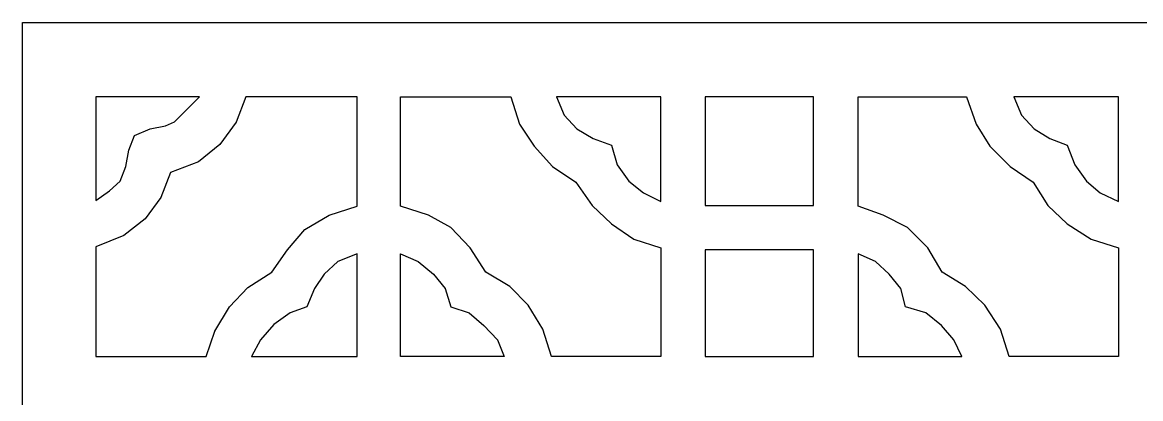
# Model space of a CAD drawing. Header units: centimetres. Extents: x -7.3 to 6.6, y -14.2 to 14.1.
# Drawn here: x -7.28 to -0.32, y 11.71 to 14.05 of the extents above; entities that cross this region are included whole.
import ezdxf

# ---------------------------------------------------------------- set-up
doc = ezdxf.new("R2010")
doc.units = ezdxf.units.CM
doc.header["$MEASUREMENT"] = 0

msp = doc.modelspace()

# ---------------------------------------------------------------- linework, layer by layer
at = {"color": 242}
for points, knots in [([(-7.28151, 14.0501), (-7.28151, 14.0501), (-7.28151, 0.1289), (-7.28151, 0.1289), (-7.28151, 0.1289), (-7.28151, 0.1289), (6.62763, 0.1289), (6.62763, 0.1289), (6.62763, 0.1289), (6.62763, 0.1289), (6.62763, 14.0501), (6.62763, 14.0501), (6.62763, 14.0501), (6.62763, 14.0501), (-7.28151, 14.0501), (-7.28151, 14.0501)], [0, 0, 0, 0, 0.2, 0.2, 0.2, 0.2, 0.4, 0.4, 0.4, 0.4, 0.6, 0.6, 0.6, 0.6, 1, 1, 1, 1]), ([(-6.13744, 11.97272), (-6.13744, 11.97272), (-6.8239, 11.97272), (-6.8239, 11.97272), (-6.8239, 11.97272), (-6.8239, 11.97272), (-6.8239, 12.65318), (-6.8239, 12.65318), (-6.8239, 12.65318), (-6.8239, 12.65318), (-6.6493, 12.72542), (-6.6493, 12.72542), (-6.6493, 12.72542), (-6.6493, 12.72542), (-6.51678, 12.82777), (-6.51678, 12.82777), (-6.51678, 12.82777), (-6.51678, 12.82777), (-6.42043, 12.96024), (-6.42043, 12.96024), (-6.42043, 12.96024), (-6.42043, 12.96024), (-6.36023, 13.11679), (-6.36023, 13.11679), (-6.36023, 13.11679), (-6.36023, 13.11679), (-6.18566, 13.18308), (-6.18566, 13.18308), (-6.18566, 13.18308), (-6.18566, 13.18308), (-6.05315, 13.29143), (-6.05315, 13.29143), (-6.05315, 13.29143), (-6.05315, 13.29143), (-5.95076, 13.4299), (-5.95076, 13.4299), (-5.95076, 13.4299), (-5.95076, 13.4299), (-5.89059, 13.58643), (-5.89059, 13.58643), (-5.89059, 13.58643), (-5.89059, 13.58643), (-5.19813, 13.58643), (-5.19813, 13.58643), (-5.19813, 13.58643), (-5.19813, 13.58643), (-5.19813, 12.90603), (-5.19813, 12.90603), (-5.19813, 12.90603), (-5.19813, 12.90603), (-5.37276, 12.85185), (-5.37276, 12.85185), (-5.37276, 12.85185), (-5.37276, 12.85185), (-5.5233, 12.76154), (-5.5233, 12.76154), (-5.5233, 12.76154), (-5.5233, 12.76154), (-5.63167, 12.63509), (-5.63167, 12.63509), (-5.63167, 12.63509), (-5.63167, 12.63509), (-5.72802, 12.49661), (-5.72802, 12.49661), (-5.72802, 12.49661), (-5.72802, 12.49661), (-5.87853, 12.4003), (-5.87853, 12.4003), (-5.87853, 12.4003), (-5.87853, 12.4003), (-5.99295, 12.27985), (-5.99295, 12.27985), (-5.99295, 12.27985), (-5.99295, 12.27985), (-6.08326, 12.12931), (-6.08326, 12.12931), (-6.08326, 12.12931), (-6.08326, 12.12931), (-6.13744, 11.97272), (-6.13744, 11.97272)], [0, 0, 0, 0, 0.047619, 0.047619, 0.047619, 0.047619, 0.0952381, 0.0952381, 0.0952381, 0.0952381, 0.1428571, 0.1428571, 0.1428571, 0.1428571, 0.1904762, 0.1904762, 0.1904762, 0.1904762, 0.2380952, 0.2380952, 0.2380952, 0.2380952, 0.2857143, 0.2857143, 0.2857143, 0.2857143, 0.3333333, 0.3333333, 0.3333333, 0.3333333, 0.3809524, 0.3809524, 0.3809524, 0.3809524, 0.4285714, 0.4285714, 0.4285714, 0.4285714, 0.4761905, 0.4761905, 0.4761905, 0.4761905, 0.5238095, 0.5238095, 0.5238095, 0.5238095, 0.5714286, 0.5714286, 0.5714286, 0.5714286, 0.6190476, 0.6190476, 0.6190476, 0.6190476, 0.6666667, 0.6666667, 0.6666667, 0.6666667, 0.7142857, 0.7142857, 0.7142857, 0.7142857, 0.7619048, 0.7619048, 0.7619048, 0.7619048, 0.8095238, 0.8095238, 0.8095238, 0.8095238, 0.8571429, 0.8571429, 0.8571429, 0.8571429, 0.9047619, 0.9047619, 0.9047619, 0.9047619, 1, 1, 1, 1]), ([(-6.8239, 12.94221), (-6.8239, 12.94221), (-6.8239, 13.58643), (-6.8239, 13.58643), (-6.8239, 13.58643), (-6.8239, 13.58643), (-6.1796, 13.58643), (-6.1796, 13.58643), (-6.1796, 13.58643), (-6.1796, 13.58643), (-6.33444, 13.43161), (-6.33444, 13.43161), (-6.33444, 13.43161), (-6.33444, 13.43161), (-6.39033, 13.40583), (-6.39033, 13.40583), (-6.39033, 13.40583), (-6.39033, 13.40583), (-6.48672, 13.38775), (-6.48672, 13.38775), (-6.48672, 13.38775), (-6.48672, 13.38775), (-6.58307, 13.34561), (-6.58307, 13.34561), (-6.58307, 13.34561), (-6.58307, 13.34561), (-6.61912, 13.25531), (-6.61912, 13.25531), (-6.61912, 13.25531), (-6.61912, 13.25531), (-6.63724, 13.15297), (-6.63724, 13.15297), (-6.63724, 13.15297), (-6.63724, 13.15297), (-6.67334, 13.06262), (-6.67334, 13.06262), (-6.67334, 13.06262), (-6.67334, 13.06262), (-6.73961, 13.00236), (-6.73961, 13.00236), (-6.73961, 13.00236), (-6.73961, 13.00236), (-6.8239, 12.94221), (-6.8239, 12.94221)], [0, 0, 0, 0, 0.0833333, 0.0833333, 0.0833333, 0.0833333, 0.1666667, 0.1666667, 0.1666667, 0.1666667, 0.25, 0.25, 0.25, 0.25, 0.3333333, 0.3333333, 0.3333333, 0.3333333, 0.4166667, 0.4166667, 0.4166667, 0.4166667, 0.5, 0.5, 0.5, 0.5, 0.5833333, 0.5833333, 0.5833333, 0.5833333, 0.6666667, 0.6666667, 0.6666667, 0.6666667, 0.75, 0.75, 0.75, 0.75, 0.8333333, 0.8333333, 0.8333333, 0.8333333, 1, 1, 1, 1]), ([(-3.98784, 11.97272), (-3.98784, 11.97272), (-3.30746, 11.97272), (-3.30746, 11.97272), (-3.30746, 11.97272), (-3.30746, 11.97272), (-3.30746, 12.64713), (-3.30746, 12.64713), (-3.30746, 12.64713), (-3.30746, 12.64713), (-3.47604, 12.70136), (-3.47604, 12.70136), (-3.47604, 12.70136), (-3.47604, 12.70136), (-3.61452, 12.79767), (-3.61452, 12.79767), (-3.61452, 12.79767), (-3.61452, 12.79767), (-3.73497, 12.9121), (-3.73497, 12.9121), (-3.73497, 12.9121), (-3.73497, 12.9121), (-3.83731, 13.05664), (-3.83731, 13.05664), (-3.83731, 13.05664), (-3.83731, 13.05664), (-3.98183, 13.15297), (-3.98183, 13.15297), (-3.98183, 13.15297), (-3.98183, 13.15297), (-4.09623, 13.27938), (-4.09623, 13.27938), (-4.09623, 13.27938), (-4.09623, 13.27938), (-4.18658, 13.41789), (-4.18658, 13.41789), (-4.18658, 13.41789), (-4.18658, 13.41789), (-4.24076, 13.58643), (-4.24076, 13.58643), (-4.24076, 13.58643), (-4.24076, 13.58643), (-4.9272, 13.58643), (-4.9272, 13.58643), (-4.9272, 13.58643), (-4.9272, 13.58643), (-4.9272, 12.90603), (-4.9272, 12.90603), (-4.9272, 12.90603), (-4.9272, 12.90603), (-4.75254, 12.85185), (-4.75254, 12.85185), (-4.75254, 12.85185), (-4.75254, 12.85185), (-4.61412, 12.77363), (-4.61412, 12.77363), (-4.61412, 12.77363), (-4.61412, 12.77363), (-4.49363, 12.64713), (-4.49363, 12.64713), (-4.49363, 12.64713), (-4.49363, 12.64713), (-4.39725, 12.49661), (-4.39725, 12.49661), (-4.39725, 12.49661), (-4.39725, 12.49661), (-4.24681, 12.40629), (-4.24681, 12.40629), (-4.24681, 12.40629), (-4.24681, 12.40629), (-4.13238, 12.2919), (-4.13238, 12.2919), (-4.13238, 12.2919), (-4.13238, 12.2919), (-4.0421, 12.14135), (-4.0421, 12.14135), (-4.0421, 12.14135), (-4.0421, 12.14135), (-3.98784, 11.97272), (-3.98784, 11.97272)], [0, 0, 0, 0, 0.047619, 0.047619, 0.047619, 0.047619, 0.0952381, 0.0952381, 0.0952381, 0.0952381, 0.1428571, 0.1428571, 0.1428571, 0.1428571, 0.1904762, 0.1904762, 0.1904762, 0.1904762, 0.2380952, 0.2380952, 0.2380952, 0.2380952, 0.2857143, 0.2857143, 0.2857143, 0.2857143, 0.3333333, 0.3333333, 0.3333333, 0.3333333, 0.3809524, 0.3809524, 0.3809524, 0.3809524, 0.4285714, 0.4285714, 0.4285714, 0.4285714, 0.4761905, 0.4761905, 0.4761905, 0.4761905, 0.5238095, 0.5238095, 0.5238095, 0.5238095, 0.5714286, 0.5714286, 0.5714286, 0.5714286, 0.6190476, 0.6190476, 0.6190476, 0.6190476, 0.6666667, 0.6666667, 0.6666667, 0.6666667, 0.7142857, 0.7142857, 0.7142857, 0.7142857, 0.7619048, 0.7619048, 0.7619048, 0.7619048, 0.8095238, 0.8095238, 0.8095238, 0.8095238, 0.8571429, 0.8571429, 0.8571429, 0.8571429, 0.9047619, 0.9047619, 0.9047619, 0.9047619, 1, 1, 1, 1]), ([(-3.30746, 12.93618), (-3.30746, 12.93618), (-3.41583, 12.99038), (-3.41583, 12.99038), (-3.41583, 12.99038), (-3.41583, 12.99038), (-3.50619, 13.06262), (-3.50619, 13.06262), (-3.50619, 13.06262), (-3.50619, 13.06262), (-3.5784, 13.16501), (-3.5784, 13.16501), (-3.5784, 13.16501), (-3.5784, 13.16501), (-3.61452, 13.28537), (-3.61452, 13.28537), (-3.61452, 13.28537), (-3.61452, 13.28537), (-3.72897, 13.32754), (-3.72897, 13.32754), (-3.72897, 13.32754), (-3.72897, 13.32754), (-3.8313, 13.38775), (-3.8313, 13.38775), (-3.8313, 13.38775), (-3.8313, 13.38775), (-3.90957, 13.47209), (-3.90957, 13.47209), (-3.90957, 13.47209), (-3.90957, 13.47209), (-3.95777, 13.58643), (-3.95777, 13.58643), (-3.95777, 13.58643), (-3.95777, 13.58643), (-3.30746, 13.58643), (-3.30746, 13.58643), (-3.30746, 13.58643), (-3.30746, 13.58643), (-3.30746, 12.93618), (-3.30746, 12.93618)], [0, 0, 0, 0, 0.0909091, 0.0909091, 0.0909091, 0.0909091, 0.1818182, 0.1818182, 0.1818182, 0.1818182, 0.2727273, 0.2727273, 0.2727273, 0.2727273, 0.3636364, 0.3636364, 0.3636364, 0.3636364, 0.4545455, 0.4545455, 0.4545455, 0.4545455, 0.5454545, 0.5454545, 0.5454545, 0.5454545, 0.6363636, 0.6363636, 0.6363636, 0.6363636, 0.7272727, 0.7272727, 0.7272727, 0.7272727, 0.8181818, 0.8181818, 0.8181818, 0.8181818, 1, 1, 1, 1]), ([(-2.35617, 13.58643), (-2.35617, 13.58643), (-2.35617, 12.9121), (-2.35617, 12.9121), (-2.35617, 12.9121), (-2.35617, 12.9121), (-3.0305, 12.9121), (-3.0305, 12.9121), (-3.0305, 12.9121), (-3.0305, 12.9121), (-3.0305, 13.58643), (-3.0305, 13.58643), (-3.0305, 13.58643), (-3.0305, 13.58643), (-2.35617, 13.58643), (-2.35617, 13.58643)], [0, 0, 0, 0, 0.2, 0.2, 0.2, 0.2, 0.4, 0.4, 0.4, 0.4, 0.6, 0.6, 0.6, 0.6, 1, 1, 1, 1]), ([(-0.45943, 12.64713), (-0.45943, 12.64713), (-0.62802, 12.70136), (-0.62802, 12.70136), (-0.62802, 12.70136), (-0.62802, 12.70136), (-0.7785, 12.79767), (-0.7785, 12.79767), (-0.7785, 12.79767), (-0.7785, 12.79767), (-0.89899, 12.9121), (-0.89899, 12.9121), (-0.89899, 12.9121), (-0.89899, 12.9121), (-0.98924, 13.05664), (-0.98924, 13.05664), (-0.98924, 13.05664), (-0.98924, 13.05664), (-1.1338, 13.15297), (-1.1338, 13.15297), (-1.1338, 13.15297), (-1.1338, 13.15297), (-1.26025, 13.27938), (-1.26025, 13.27938), (-1.26025, 13.27938), (-1.26025, 13.27938), (-1.34457, 13.41789), (-1.34457, 13.41789), (-1.34457, 13.41789), (-1.34457, 13.41789), (-1.40477, 13.58643), (-1.40477, 13.58643), (-1.40477, 13.58643), (-1.40477, 13.58643), (-2.0791, 13.58643), (-2.0791, 13.58643), (-2.0791, 13.58643), (-2.0791, 13.58643), (-2.0791, 12.90603), (-2.0791, 12.90603), (-2.0791, 12.90603), (-2.0791, 12.90603), (-1.92258, 12.85185), (-1.92258, 12.85185), (-1.92258, 12.85185), (-1.92258, 12.85185), (-1.77207, 12.77363), (-1.77207, 12.77363), (-1.77207, 12.77363), (-1.77207, 12.77363), (-1.64561, 12.64713), (-1.64561, 12.64713), (-1.64561, 12.64713), (-1.64561, 12.64713), (-1.55526, 12.49661), (-1.55526, 12.49661), (-1.55526, 12.49661), (-1.55526, 12.49661), (-1.41078, 12.40629), (-1.41078, 12.40629), (-1.41078, 12.40629), (-1.41078, 12.40629), (-1.29034, 12.2919), (-1.29034, 12.2919), (-1.29034, 12.2919), (-1.29034, 12.2919), (-1.19397, 12.14135), (-1.19397, 12.14135), (-1.19397, 12.14135), (-1.19397, 12.14135), (-1.13987, 11.97272), (-1.13987, 11.97272), (-1.13987, 11.97272), (-1.13987, 11.97272), (-0.45943, 11.97272), (-0.45943, 11.97272), (-0.45943, 11.97272), (-0.45943, 11.97272), (-0.45943, 12.64713), (-0.45943, 12.64713)], [0, 0, 0, 0, 0.047619, 0.047619, 0.047619, 0.047619, 0.0952381, 0.0952381, 0.0952381, 0.0952381, 0.1428571, 0.1428571, 0.1428571, 0.1428571, 0.1904762, 0.1904762, 0.1904762, 0.1904762, 0.2380952, 0.2380952, 0.2380952, 0.2380952, 0.2857143, 0.2857143, 0.2857143, 0.2857143, 0.3333333, 0.3333333, 0.3333333, 0.3333333, 0.3809524, 0.3809524, 0.3809524, 0.3809524, 0.4285714, 0.4285714, 0.4285714, 0.4285714, 0.4761905, 0.4761905, 0.4761905, 0.4761905, 0.5238095, 0.5238095, 0.5238095, 0.5238095, 0.5714286, 0.5714286, 0.5714286, 0.5714286, 0.6190476, 0.6190476, 0.6190476, 0.6190476, 0.6666667, 0.6666667, 0.6666667, 0.6666667, 0.7142857, 0.7142857, 0.7142857, 0.7142857, 0.7619048, 0.7619048, 0.7619048, 0.7619048, 0.8095238, 0.8095238, 0.8095238, 0.8095238, 0.8571429, 0.8571429, 0.8571429, 0.8571429, 0.9047619, 0.9047619, 0.9047619, 0.9047619, 1, 1, 1, 1]), ([(-0.45943, 13.58643), (-0.45943, 13.58643), (-0.45943, 12.93618), (-0.45943, 12.93618), (-0.45943, 12.93618), (-0.45943, 12.93618), (-0.57382, 12.99038), (-0.57382, 12.99038), (-0.57382, 12.99038), (-0.57382, 12.99038), (-0.65811, 13.06262), (-0.65811, 13.06262), (-0.65811, 13.06262), (-0.65811, 13.06262), (-0.73038, 13.16501), (-0.73038, 13.16501), (-0.73038, 13.16501), (-0.73038, 13.16501), (-0.7785, 13.28537), (-0.7785, 13.28537), (-0.7785, 13.28537), (-0.7785, 13.28537), (-0.88693, 13.32754), (-0.88693, 13.32754), (-0.88693, 13.32754), (-0.88693, 13.32754), (-0.98328, 13.38775), (-0.98328, 13.38775), (-0.98328, 13.38775), (-0.98328, 13.38775), (-1.06152, 13.47209), (-1.06152, 13.47209), (-1.06152, 13.47209), (-1.06152, 13.47209), (-1.10968, 13.58643), (-1.10968, 13.58643), (-1.10968, 13.58643), (-1.10968, 13.58643), (-0.45943, 13.58643), (-0.45943, 13.58643)], [0, 0, 0, 0, 0.0909091, 0.0909091, 0.0909091, 0.0909091, 0.1818182, 0.1818182, 0.1818182, 0.1818182, 0.2727273, 0.2727273, 0.2727273, 0.2727273, 0.3636364, 0.3636364, 0.3636364, 0.3636364, 0.4545455, 0.4545455, 0.4545455, 0.4545455, 0.5454545, 0.5454545, 0.5454545, 0.5454545, 0.6363636, 0.6363636, 0.6363636, 0.6363636, 0.7272727, 0.7272727, 0.7272727, 0.7272727, 0.8181818, 0.8181818, 0.8181818, 0.8181818, 1, 1, 1, 1]), ([(-5.85446, 11.97272), (-5.85446, 11.97272), (-5.80028, 12.07511), (-5.80028, 12.07511), (-5.80028, 12.07511), (-5.80028, 12.07511), (-5.71595, 12.17145), (-5.71595, 12.17145), (-5.71595, 12.17145), (-5.71595, 12.17145), (-5.61362, 12.24368), (-5.61362, 12.24368), (-5.61362, 12.24368), (-5.61362, 12.24368), (-5.51122, 12.27985), (-5.51122, 12.27985), (-5.51122, 12.27985), (-5.51122, 12.27985), (-5.46311, 12.39428), (-5.46311, 12.39428), (-5.46311, 12.39428), (-5.46311, 12.39428), (-5.40286, 12.48455), (-5.40286, 12.48455), (-5.40286, 12.48455), (-5.40286, 12.48455), (-5.31855, 12.56284), (-5.31855, 12.56284), (-5.31855, 12.56284), (-5.31855, 12.56284), (-5.19813, 12.61101), (-5.19813, 12.61101), (-5.19813, 12.61101), (-5.19813, 12.61101), (-5.19813, 11.97272), (-5.19813, 11.97272), (-5.19813, 11.97272), (-5.19813, 11.97272), (-5.85446, 11.97272), (-5.85446, 11.97272)], [0, 0, 0, 0, 0.0909091, 0.0909091, 0.0909091, 0.0909091, 0.1818182, 0.1818182, 0.1818182, 0.1818182, 0.2727273, 0.2727273, 0.2727273, 0.2727273, 0.3636364, 0.3636364, 0.3636364, 0.3636364, 0.4545455, 0.4545455, 0.4545455, 0.4545455, 0.5454545, 0.5454545, 0.5454545, 0.5454545, 0.6363636, 0.6363636, 0.6363636, 0.6363636, 0.7272727, 0.7272727, 0.7272727, 0.7272727, 0.8181818, 0.8181818, 0.8181818, 0.8181818, 1, 1, 1, 1]), ([(-4.9272, 12.61101), (-4.9272, 12.61101), (-4.9272, 11.97272), (-4.9272, 11.97272), (-4.9272, 11.97272), (-4.9272, 11.97272), (-4.28292, 11.97272), (-4.28292, 11.97272), (-4.28292, 11.97272), (-4.28292, 11.97272), (-4.32507, 12.07511), (-4.32507, 12.07511), (-4.32507, 12.07511), (-4.32507, 12.07511), (-4.40933, 12.16546), (-4.40933, 12.16546), (-4.40933, 12.16546), (-4.40933, 12.16546), (-4.49966, 12.24368), (-4.49966, 12.24368), (-4.49966, 12.24368), (-4.49966, 12.24368), (-4.61412, 12.27985), (-4.61412, 12.27985), (-4.61412, 12.27985), (-4.61412, 12.27985), (-4.65021, 12.39428), (-4.65021, 12.39428), (-4.65021, 12.39428), (-4.65021, 12.39428), (-4.72249, 12.48455), (-4.72249, 12.48455), (-4.72249, 12.48455), (-4.72249, 12.48455), (-4.81875, 12.56284), (-4.81875, 12.56284), (-4.81875, 12.56284), (-4.81875, 12.56284), (-4.9272, 12.61101), (-4.9272, 12.61101)], [0, 0, 0, 0, 0.0909091, 0.0909091, 0.0909091, 0.0909091, 0.1818182, 0.1818182, 0.1818182, 0.1818182, 0.2727273, 0.2727273, 0.2727273, 0.2727273, 0.3636364, 0.3636364, 0.3636364, 0.3636364, 0.4545455, 0.4545455, 0.4545455, 0.4545455, 0.5454545, 0.5454545, 0.5454545, 0.5454545, 0.6363636, 0.6363636, 0.6363636, 0.6363636, 0.7272727, 0.7272727, 0.7272727, 0.7272727, 0.8181818, 0.8181818, 0.8181818, 0.8181818, 1, 1, 1, 1]), ([(-2.35617, 12.63509), (-2.35617, 12.63509), (-2.35617, 11.97272), (-2.35617, 11.97272), (-2.35617, 11.97272), (-2.35617, 11.97272), (-3.0305, 11.97272), (-3.0305, 11.97272), (-3.0305, 11.97272), (-3.0305, 11.97272), (-3.0305, 12.63509), (-3.0305, 12.63509), (-3.0305, 12.63509), (-3.0305, 12.63509), (-2.35617, 12.63509), (-2.35617, 12.63509)], [0, 0, 0, 0, 0.2, 0.2, 0.2, 0.2, 0.4, 0.4, 0.4, 0.4, 0.6, 0.6, 0.6, 0.6, 1, 1, 1, 1]), ([(-2.0791, 11.97272), (-2.0791, 11.97272), (-2.0791, 12.61101), (-2.0791, 12.61101), (-2.0791, 12.61101), (-2.0791, 12.61101), (-1.97075, 12.56284), (-1.97075, 12.56284), (-1.97075, 12.56284), (-1.97075, 12.56284), (-1.88643, 12.48455), (-1.88643, 12.48455), (-1.88643, 12.48455), (-1.88643, 12.48455), (-1.81419, 12.39428), (-1.81419, 12.39428), (-1.81419, 12.39428), (-1.81419, 12.39428), (-1.78405, 12.27985), (-1.78405, 12.27985), (-1.78405, 12.27985), (-1.78405, 12.27985), (-1.6576, 12.24368), (-1.6576, 12.24368), (-1.6576, 12.24368), (-1.6576, 12.24368), (-1.56135, 12.16546), (-1.56135, 12.16546), (-1.56135, 12.16546), (-1.56135, 12.16546), (-1.48303, 12.07511), (-1.48303, 12.07511), (-1.48303, 12.07511), (-1.48303, 12.07511), (-1.43487, 11.97272), (-1.43487, 11.97272), (-1.43487, 11.97272), (-1.43487, 11.97272), (-2.0791, 11.97272), (-2.0791, 11.97272)], [0, 0, 0, 0, 0.0909091, 0.0909091, 0.0909091, 0.0909091, 0.1818182, 0.1818182, 0.1818182, 0.1818182, 0.2727273, 0.2727273, 0.2727273, 0.2727273, 0.3636364, 0.3636364, 0.3636364, 0.3636364, 0.4545455, 0.4545455, 0.4545455, 0.4545455, 0.5454545, 0.5454545, 0.5454545, 0.5454545, 0.6363636, 0.6363636, 0.6363636, 0.6363636, 0.7272727, 0.7272727, 0.7272727, 0.7272727, 0.8181818, 0.8181818, 0.8181818, 0.8181818, 1, 1, 1, 1])]:
    msp.add_open_spline(points, degree=3, knots=knots, dxfattribs=at)
at = {"lineweight": 9}
for points, knots in [([(-7.28151, 14.0501), (-7.28151, 14.0501), (-7.28151, 0.1289), (-7.28151, 0.1289), (-7.28151, 0.1289), (-7.28151, 0.1289), (6.62763, 0.1289), (6.62763, 0.1289), (6.62763, 0.1289), (6.62763, 0.1289), (6.62763, 14.0501), (6.62763, 14.0501), (6.62763, 14.0501), (6.62763, 14.0501), (-7.28151, 14.0501), (-7.28151, 14.0501)], [0, 0, 0, 0, 0.2, 0.2, 0.2, 0.2, 0.4, 0.4, 0.4, 0.4, 0.6, 0.6, 0.6, 0.6, 1, 1, 1, 1]), ([(-6.13744, 11.97272), (-6.13744, 11.97272), (-6.8239, 11.97272), (-6.8239, 11.97272), (-6.8239, 11.97272), (-6.8239, 11.97272), (-6.8239, 12.65318), (-6.8239, 12.65318), (-6.8239, 12.65318), (-6.8239, 12.65318), (-6.6493, 12.72542), (-6.6493, 12.72542), (-6.6493, 12.72542), (-6.6493, 12.72542), (-6.51678, 12.82777), (-6.51678, 12.82777), (-6.51678, 12.82777), (-6.51678, 12.82777), (-6.42043, 12.96024), (-6.42043, 12.96024), (-6.42043, 12.96024), (-6.42043, 12.96024), (-6.36023, 13.11679), (-6.36023, 13.11679), (-6.36023, 13.11679), (-6.36023, 13.11679), (-6.18566, 13.18308), (-6.18566, 13.18308), (-6.18566, 13.18308), (-6.18566, 13.18308), (-6.05315, 13.29143), (-6.05315, 13.29143), (-6.05315, 13.29143), (-6.05315, 13.29143), (-5.95076, 13.4299), (-5.95076, 13.4299), (-5.95076, 13.4299), (-5.95076, 13.4299), (-5.89059, 13.58643), (-5.89059, 13.58643), (-5.89059, 13.58643), (-5.89059, 13.58643), (-5.19813, 13.58643), (-5.19813, 13.58643), (-5.19813, 13.58643), (-5.19813, 13.58643), (-5.19813, 12.90603), (-5.19813, 12.90603), (-5.19813, 12.90603), (-5.19813, 12.90603), (-5.37276, 12.85185), (-5.37276, 12.85185), (-5.37276, 12.85185), (-5.37276, 12.85185), (-5.5233, 12.76154), (-5.5233, 12.76154), (-5.5233, 12.76154), (-5.5233, 12.76154), (-5.63167, 12.63509), (-5.63167, 12.63509), (-5.63167, 12.63509), (-5.63167, 12.63509), (-5.72802, 12.49661), (-5.72802, 12.49661), (-5.72802, 12.49661), (-5.72802, 12.49661), (-5.87853, 12.4003), (-5.87853, 12.4003), (-5.87853, 12.4003), (-5.87853, 12.4003), (-5.99295, 12.27985), (-5.99295, 12.27985), (-5.99295, 12.27985), (-5.99295, 12.27985), (-6.08326, 12.12931), (-6.08326, 12.12931), (-6.08326, 12.12931), (-6.08326, 12.12931), (-6.13744, 11.97272), (-6.13744, 11.97272)], [0, 0, 0, 0, 0.047619, 0.047619, 0.047619, 0.047619, 0.0952381, 0.0952381, 0.0952381, 0.0952381, 0.1428571, 0.1428571, 0.1428571, 0.1428571, 0.1904762, 0.1904762, 0.1904762, 0.1904762, 0.2380952, 0.2380952, 0.2380952, 0.2380952, 0.2857143, 0.2857143, 0.2857143, 0.2857143, 0.3333333, 0.3333333, 0.3333333, 0.3333333, 0.3809524, 0.3809524, 0.3809524, 0.3809524, 0.4285714, 0.4285714, 0.4285714, 0.4285714, 0.4761905, 0.4761905, 0.4761905, 0.4761905, 0.5238095, 0.5238095, 0.5238095, 0.5238095, 0.5714286, 0.5714286, 0.5714286, 0.5714286, 0.6190476, 0.6190476, 0.6190476, 0.6190476, 0.6666667, 0.6666667, 0.6666667, 0.6666667, 0.7142857, 0.7142857, 0.7142857, 0.7142857, 0.7619048, 0.7619048, 0.7619048, 0.7619048, 0.8095238, 0.8095238, 0.8095238, 0.8095238, 0.8571429, 0.8571429, 0.8571429, 0.8571429, 0.9047619, 0.9047619, 0.9047619, 0.9047619, 1, 1, 1, 1]), ([(-6.8239, 12.94221), (-6.8239, 12.94221), (-6.8239, 13.58643), (-6.8239, 13.58643), (-6.8239, 13.58643), (-6.8239, 13.58643), (-6.1796, 13.58643), (-6.1796, 13.58643), (-6.1796, 13.58643), (-6.1796, 13.58643), (-6.33444, 13.43161), (-6.33444, 13.43161), (-6.33444, 13.43161), (-6.33444, 13.43161), (-6.39033, 13.40583), (-6.39033, 13.40583), (-6.39033, 13.40583), (-6.39033, 13.40583), (-6.48672, 13.38775), (-6.48672, 13.38775), (-6.48672, 13.38775), (-6.48672, 13.38775), (-6.58307, 13.34561), (-6.58307, 13.34561), (-6.58307, 13.34561), (-6.58307, 13.34561), (-6.61912, 13.25531), (-6.61912, 13.25531), (-6.61912, 13.25531), (-6.61912, 13.25531), (-6.63724, 13.15297), (-6.63724, 13.15297), (-6.63724, 13.15297), (-6.63724, 13.15297), (-6.67334, 13.06262), (-6.67334, 13.06262), (-6.67334, 13.06262), (-6.67334, 13.06262), (-6.73961, 13.00236), (-6.73961, 13.00236), (-6.73961, 13.00236), (-6.73961, 13.00236), (-6.8239, 12.94221), (-6.8239, 12.94221)], [0, 0, 0, 0, 0.0833333, 0.0833333, 0.0833333, 0.0833333, 0.1666667, 0.1666667, 0.1666667, 0.1666667, 0.25, 0.25, 0.25, 0.25, 0.3333333, 0.3333333, 0.3333333, 0.3333333, 0.4166667, 0.4166667, 0.4166667, 0.4166667, 0.5, 0.5, 0.5, 0.5, 0.5833333, 0.5833333, 0.5833333, 0.5833333, 0.6666667, 0.6666667, 0.6666667, 0.6666667, 0.75, 0.75, 0.75, 0.75, 0.8333333, 0.8333333, 0.8333333, 0.8333333, 1, 1, 1, 1]), ([(-3.98784, 11.97272), (-3.98784, 11.97272), (-3.30746, 11.97272), (-3.30746, 11.97272), (-3.30746, 11.97272), (-3.30746, 11.97272), (-3.30746, 12.64713), (-3.30746, 12.64713), (-3.30746, 12.64713), (-3.30746, 12.64713), (-3.47604, 12.70136), (-3.47604, 12.70136), (-3.47604, 12.70136), (-3.47604, 12.70136), (-3.61452, 12.79767), (-3.61452, 12.79767), (-3.61452, 12.79767), (-3.61452, 12.79767), (-3.73497, 12.9121), (-3.73497, 12.9121), (-3.73497, 12.9121), (-3.73497, 12.9121), (-3.83731, 13.05664), (-3.83731, 13.05664), (-3.83731, 13.05664), (-3.83731, 13.05664), (-3.98183, 13.15297), (-3.98183, 13.15297), (-3.98183, 13.15297), (-3.98183, 13.15297), (-4.09623, 13.27938), (-4.09623, 13.27938), (-4.09623, 13.27938), (-4.09623, 13.27938), (-4.18658, 13.41789), (-4.18658, 13.41789), (-4.18658, 13.41789), (-4.18658, 13.41789), (-4.24076, 13.58643), (-4.24076, 13.58643), (-4.24076, 13.58643), (-4.24076, 13.58643), (-4.9272, 13.58643), (-4.9272, 13.58643), (-4.9272, 13.58643), (-4.9272, 13.58643), (-4.9272, 12.90603), (-4.9272, 12.90603), (-4.9272, 12.90603), (-4.9272, 12.90603), (-4.75254, 12.85185), (-4.75254, 12.85185), (-4.75254, 12.85185), (-4.75254, 12.85185), (-4.61412, 12.77363), (-4.61412, 12.77363), (-4.61412, 12.77363), (-4.61412, 12.77363), (-4.49363, 12.64713), (-4.49363, 12.64713), (-4.49363, 12.64713), (-4.49363, 12.64713), (-4.39725, 12.49661), (-4.39725, 12.49661), (-4.39725, 12.49661), (-4.39725, 12.49661), (-4.24681, 12.40629), (-4.24681, 12.40629), (-4.24681, 12.40629), (-4.24681, 12.40629), (-4.13238, 12.2919), (-4.13238, 12.2919), (-4.13238, 12.2919), (-4.13238, 12.2919), (-4.0421, 12.14135), (-4.0421, 12.14135), (-4.0421, 12.14135), (-4.0421, 12.14135), (-3.98784, 11.97272), (-3.98784, 11.97272)], [0, 0, 0, 0, 0.047619, 0.047619, 0.047619, 0.047619, 0.0952381, 0.0952381, 0.0952381, 0.0952381, 0.1428571, 0.1428571, 0.1428571, 0.1428571, 0.1904762, 0.1904762, 0.1904762, 0.1904762, 0.2380952, 0.2380952, 0.2380952, 0.2380952, 0.2857143, 0.2857143, 0.2857143, 0.2857143, 0.3333333, 0.3333333, 0.3333333, 0.3333333, 0.3809524, 0.3809524, 0.3809524, 0.3809524, 0.4285714, 0.4285714, 0.4285714, 0.4285714, 0.4761905, 0.4761905, 0.4761905, 0.4761905, 0.5238095, 0.5238095, 0.5238095, 0.5238095, 0.5714286, 0.5714286, 0.5714286, 0.5714286, 0.6190476, 0.6190476, 0.6190476, 0.6190476, 0.6666667, 0.6666667, 0.6666667, 0.6666667, 0.7142857, 0.7142857, 0.7142857, 0.7142857, 0.7619048, 0.7619048, 0.7619048, 0.7619048, 0.8095238, 0.8095238, 0.8095238, 0.8095238, 0.8571429, 0.8571429, 0.8571429, 0.8571429, 0.9047619, 0.9047619, 0.9047619, 0.9047619, 1, 1, 1, 1]), ([(-3.30746, 12.93618), (-3.30746, 12.93618), (-3.41583, 12.99038), (-3.41583, 12.99038), (-3.41583, 12.99038), (-3.41583, 12.99038), (-3.50619, 13.06262), (-3.50619, 13.06262), (-3.50619, 13.06262), (-3.50619, 13.06262), (-3.5784, 13.16501), (-3.5784, 13.16501), (-3.5784, 13.16501), (-3.5784, 13.16501), (-3.61452, 13.28537), (-3.61452, 13.28537), (-3.61452, 13.28537), (-3.61452, 13.28537), (-3.72897, 13.32754), (-3.72897, 13.32754), (-3.72897, 13.32754), (-3.72897, 13.32754), (-3.8313, 13.38775), (-3.8313, 13.38775), (-3.8313, 13.38775), (-3.8313, 13.38775), (-3.90957, 13.47209), (-3.90957, 13.47209), (-3.90957, 13.47209), (-3.90957, 13.47209), (-3.95777, 13.58643), (-3.95777, 13.58643), (-3.95777, 13.58643), (-3.95777, 13.58643), (-3.30746, 13.58643), (-3.30746, 13.58643), (-3.30746, 13.58643), (-3.30746, 13.58643), (-3.30746, 12.93618), (-3.30746, 12.93618)], [0, 0, 0, 0, 0.0909091, 0.0909091, 0.0909091, 0.0909091, 0.1818182, 0.1818182, 0.1818182, 0.1818182, 0.2727273, 0.2727273, 0.2727273, 0.2727273, 0.3636364, 0.3636364, 0.3636364, 0.3636364, 0.4545455, 0.4545455, 0.4545455, 0.4545455, 0.5454545, 0.5454545, 0.5454545, 0.5454545, 0.6363636, 0.6363636, 0.6363636, 0.6363636, 0.7272727, 0.7272727, 0.7272727, 0.7272727, 0.8181818, 0.8181818, 0.8181818, 0.8181818, 1, 1, 1, 1]), ([(-2.35617, 13.58643), (-2.35617, 13.58643), (-2.35617, 12.9121), (-2.35617, 12.9121), (-2.35617, 12.9121), (-2.35617, 12.9121), (-3.0305, 12.9121), (-3.0305, 12.9121), (-3.0305, 12.9121), (-3.0305, 12.9121), (-3.0305, 13.58643), (-3.0305, 13.58643), (-3.0305, 13.58643), (-3.0305, 13.58643), (-2.35617, 13.58643), (-2.35617, 13.58643)], [0, 0, 0, 0, 0.2, 0.2, 0.2, 0.2, 0.4, 0.4, 0.4, 0.4, 0.6, 0.6, 0.6, 0.6, 1, 1, 1, 1]), ([(-0.45943, 12.64713), (-0.45943, 12.64713), (-0.62802, 12.70136), (-0.62802, 12.70136), (-0.62802, 12.70136), (-0.62802, 12.70136), (-0.7785, 12.79767), (-0.7785, 12.79767), (-0.7785, 12.79767), (-0.7785, 12.79767), (-0.89899, 12.9121), (-0.89899, 12.9121), (-0.89899, 12.9121), (-0.89899, 12.9121), (-0.98924, 13.05664), (-0.98924, 13.05664), (-0.98924, 13.05664), (-0.98924, 13.05664), (-1.1338, 13.15297), (-1.1338, 13.15297), (-1.1338, 13.15297), (-1.1338, 13.15297), (-1.26025, 13.27938), (-1.26025, 13.27938), (-1.26025, 13.27938), (-1.26025, 13.27938), (-1.34457, 13.41789), (-1.34457, 13.41789), (-1.34457, 13.41789), (-1.34457, 13.41789), (-1.40477, 13.58643), (-1.40477, 13.58643), (-1.40477, 13.58643), (-1.40477, 13.58643), (-2.0791, 13.58643), (-2.0791, 13.58643), (-2.0791, 13.58643), (-2.0791, 13.58643), (-2.0791, 12.90603), (-2.0791, 12.90603), (-2.0791, 12.90603), (-2.0791, 12.90603), (-1.92258, 12.85185), (-1.92258, 12.85185), (-1.92258, 12.85185), (-1.92258, 12.85185), (-1.77207, 12.77363), (-1.77207, 12.77363), (-1.77207, 12.77363), (-1.77207, 12.77363), (-1.64561, 12.64713), (-1.64561, 12.64713), (-1.64561, 12.64713), (-1.64561, 12.64713), (-1.55526, 12.49661), (-1.55526, 12.49661), (-1.55526, 12.49661), (-1.55526, 12.49661), (-1.41078, 12.40629), (-1.41078, 12.40629), (-1.41078, 12.40629), (-1.41078, 12.40629), (-1.29034, 12.2919), (-1.29034, 12.2919), (-1.29034, 12.2919), (-1.29034, 12.2919), (-1.19397, 12.14135), (-1.19397, 12.14135), (-1.19397, 12.14135), (-1.19397, 12.14135), (-1.13987, 11.97272), (-1.13987, 11.97272), (-1.13987, 11.97272), (-1.13987, 11.97272), (-0.45943, 11.97272), (-0.45943, 11.97272), (-0.45943, 11.97272), (-0.45943, 11.97272), (-0.45943, 12.64713), (-0.45943, 12.64713)], [0, 0, 0, 0, 0.047619, 0.047619, 0.047619, 0.047619, 0.0952381, 0.0952381, 0.0952381, 0.0952381, 0.1428571, 0.1428571, 0.1428571, 0.1428571, 0.1904762, 0.1904762, 0.1904762, 0.1904762, 0.2380952, 0.2380952, 0.2380952, 0.2380952, 0.2857143, 0.2857143, 0.2857143, 0.2857143, 0.3333333, 0.3333333, 0.3333333, 0.3333333, 0.3809524, 0.3809524, 0.3809524, 0.3809524, 0.4285714, 0.4285714, 0.4285714, 0.4285714, 0.4761905, 0.4761905, 0.4761905, 0.4761905, 0.5238095, 0.5238095, 0.5238095, 0.5238095, 0.5714286, 0.5714286, 0.5714286, 0.5714286, 0.6190476, 0.6190476, 0.6190476, 0.6190476, 0.6666667, 0.6666667, 0.6666667, 0.6666667, 0.7142857, 0.7142857, 0.7142857, 0.7142857, 0.7619048, 0.7619048, 0.7619048, 0.7619048, 0.8095238, 0.8095238, 0.8095238, 0.8095238, 0.8571429, 0.8571429, 0.8571429, 0.8571429, 0.9047619, 0.9047619, 0.9047619, 0.9047619, 1, 1, 1, 1]), ([(-0.45943, 13.58643), (-0.45943, 13.58643), (-0.45943, 12.93618), (-0.45943, 12.93618), (-0.45943, 12.93618), (-0.45943, 12.93618), (-0.57382, 12.99038), (-0.57382, 12.99038), (-0.57382, 12.99038), (-0.57382, 12.99038), (-0.65811, 13.06262), (-0.65811, 13.06262), (-0.65811, 13.06262), (-0.65811, 13.06262), (-0.73038, 13.16501), (-0.73038, 13.16501), (-0.73038, 13.16501), (-0.73038, 13.16501), (-0.7785, 13.28537), (-0.7785, 13.28537), (-0.7785, 13.28537), (-0.7785, 13.28537), (-0.88693, 13.32754), (-0.88693, 13.32754), (-0.88693, 13.32754), (-0.88693, 13.32754), (-0.98328, 13.38775), (-0.98328, 13.38775), (-0.98328, 13.38775), (-0.98328, 13.38775), (-1.06152, 13.47209), (-1.06152, 13.47209), (-1.06152, 13.47209), (-1.06152, 13.47209), (-1.10968, 13.58643), (-1.10968, 13.58643), (-1.10968, 13.58643), (-1.10968, 13.58643), (-0.45943, 13.58643), (-0.45943, 13.58643)], [0, 0, 0, 0, 0.0909091, 0.0909091, 0.0909091, 0.0909091, 0.1818182, 0.1818182, 0.1818182, 0.1818182, 0.2727273, 0.2727273, 0.2727273, 0.2727273, 0.3636364, 0.3636364, 0.3636364, 0.3636364, 0.4545455, 0.4545455, 0.4545455, 0.4545455, 0.5454545, 0.5454545, 0.5454545, 0.5454545, 0.6363636, 0.6363636, 0.6363636, 0.6363636, 0.7272727, 0.7272727, 0.7272727, 0.7272727, 0.8181818, 0.8181818, 0.8181818, 0.8181818, 1, 1, 1, 1]), ([(-5.85446, 11.97272), (-5.85446, 11.97272), (-5.80028, 12.07511), (-5.80028, 12.07511), (-5.80028, 12.07511), (-5.80028, 12.07511), (-5.71595, 12.17145), (-5.71595, 12.17145), (-5.71595, 12.17145), (-5.71595, 12.17145), (-5.61362, 12.24368), (-5.61362, 12.24368), (-5.61362, 12.24368), (-5.61362, 12.24368), (-5.51122, 12.27985), (-5.51122, 12.27985), (-5.51122, 12.27985), (-5.51122, 12.27985), (-5.46311, 12.39428), (-5.46311, 12.39428), (-5.46311, 12.39428), (-5.46311, 12.39428), (-5.40286, 12.48455), (-5.40286, 12.48455), (-5.40286, 12.48455), (-5.40286, 12.48455), (-5.31855, 12.56284), (-5.31855, 12.56284), (-5.31855, 12.56284), (-5.31855, 12.56284), (-5.19813, 12.61101), (-5.19813, 12.61101), (-5.19813, 12.61101), (-5.19813, 12.61101), (-5.19813, 11.97272), (-5.19813, 11.97272), (-5.19813, 11.97272), (-5.19813, 11.97272), (-5.85446, 11.97272), (-5.85446, 11.97272)], [0, 0, 0, 0, 0.0909091, 0.0909091, 0.0909091, 0.0909091, 0.1818182, 0.1818182, 0.1818182, 0.1818182, 0.2727273, 0.2727273, 0.2727273, 0.2727273, 0.3636364, 0.3636364, 0.3636364, 0.3636364, 0.4545455, 0.4545455, 0.4545455, 0.4545455, 0.5454545, 0.5454545, 0.5454545, 0.5454545, 0.6363636, 0.6363636, 0.6363636, 0.6363636, 0.7272727, 0.7272727, 0.7272727, 0.7272727, 0.8181818, 0.8181818, 0.8181818, 0.8181818, 1, 1, 1, 1]), ([(-4.9272, 12.61101), (-4.9272, 12.61101), (-4.9272, 11.97272), (-4.9272, 11.97272), (-4.9272, 11.97272), (-4.9272, 11.97272), (-4.28292, 11.97272), (-4.28292, 11.97272), (-4.28292, 11.97272), (-4.28292, 11.97272), (-4.32507, 12.07511), (-4.32507, 12.07511), (-4.32507, 12.07511), (-4.32507, 12.07511), (-4.40933, 12.16546), (-4.40933, 12.16546), (-4.40933, 12.16546), (-4.40933, 12.16546), (-4.49966, 12.24368), (-4.49966, 12.24368), (-4.49966, 12.24368), (-4.49966, 12.24368), (-4.61412, 12.27985), (-4.61412, 12.27985), (-4.61412, 12.27985), (-4.61412, 12.27985), (-4.65021, 12.39428), (-4.65021, 12.39428), (-4.65021, 12.39428), (-4.65021, 12.39428), (-4.72249, 12.48455), (-4.72249, 12.48455), (-4.72249, 12.48455), (-4.72249, 12.48455), (-4.81875, 12.56284), (-4.81875, 12.56284), (-4.81875, 12.56284), (-4.81875, 12.56284), (-4.9272, 12.61101), (-4.9272, 12.61101)], [0, 0, 0, 0, 0.0909091, 0.0909091, 0.0909091, 0.0909091, 0.1818182, 0.1818182, 0.1818182, 0.1818182, 0.2727273, 0.2727273, 0.2727273, 0.2727273, 0.3636364, 0.3636364, 0.3636364, 0.3636364, 0.4545455, 0.4545455, 0.4545455, 0.4545455, 0.5454545, 0.5454545, 0.5454545, 0.5454545, 0.6363636, 0.6363636, 0.6363636, 0.6363636, 0.7272727, 0.7272727, 0.7272727, 0.7272727, 0.8181818, 0.8181818, 0.8181818, 0.8181818, 1, 1, 1, 1]), ([(-2.35617, 12.63509), (-2.35617, 12.63509), (-2.35617, 11.97272), (-2.35617, 11.97272), (-2.35617, 11.97272), (-2.35617, 11.97272), (-3.0305, 11.97272), (-3.0305, 11.97272), (-3.0305, 11.97272), (-3.0305, 11.97272), (-3.0305, 12.63509), (-3.0305, 12.63509), (-3.0305, 12.63509), (-3.0305, 12.63509), (-2.35617, 12.63509), (-2.35617, 12.63509)], [0, 0, 0, 0, 0.2, 0.2, 0.2, 0.2, 0.4, 0.4, 0.4, 0.4, 0.6, 0.6, 0.6, 0.6, 1, 1, 1, 1]), ([(-2.0791, 11.97272), (-2.0791, 11.97272), (-2.0791, 12.61101), (-2.0791, 12.61101), (-2.0791, 12.61101), (-2.0791, 12.61101), (-1.97075, 12.56284), (-1.97075, 12.56284), (-1.97075, 12.56284), (-1.97075, 12.56284), (-1.88643, 12.48455), (-1.88643, 12.48455), (-1.88643, 12.48455), (-1.88643, 12.48455), (-1.81419, 12.39428), (-1.81419, 12.39428), (-1.81419, 12.39428), (-1.81419, 12.39428), (-1.78405, 12.27985), (-1.78405, 12.27985), (-1.78405, 12.27985), (-1.78405, 12.27985), (-1.6576, 12.24368), (-1.6576, 12.24368), (-1.6576, 12.24368), (-1.6576, 12.24368), (-1.56135, 12.16546), (-1.56135, 12.16546), (-1.56135, 12.16546), (-1.56135, 12.16546), (-1.48303, 12.07511), (-1.48303, 12.07511), (-1.48303, 12.07511), (-1.48303, 12.07511), (-1.43487, 11.97272), (-1.43487, 11.97272), (-1.43487, 11.97272), (-1.43487, 11.97272), (-2.0791, 11.97272), (-2.0791, 11.97272)], [0, 0, 0, 0, 0.0909091, 0.0909091, 0.0909091, 0.0909091, 0.1818182, 0.1818182, 0.1818182, 0.1818182, 0.2727273, 0.2727273, 0.2727273, 0.2727273, 0.3636364, 0.3636364, 0.3636364, 0.3636364, 0.4545455, 0.4545455, 0.4545455, 0.4545455, 0.5454545, 0.5454545, 0.5454545, 0.5454545, 0.6363636, 0.6363636, 0.6363636, 0.6363636, 0.7272727, 0.7272727, 0.7272727, 0.7272727, 0.8181818, 0.8181818, 0.8181818, 0.8181818, 1, 1, 1, 1])]:
    msp.add_open_spline(points, degree=3, knots=knots, dxfattribs=at)

doc.saveas('drawing.dxf')
